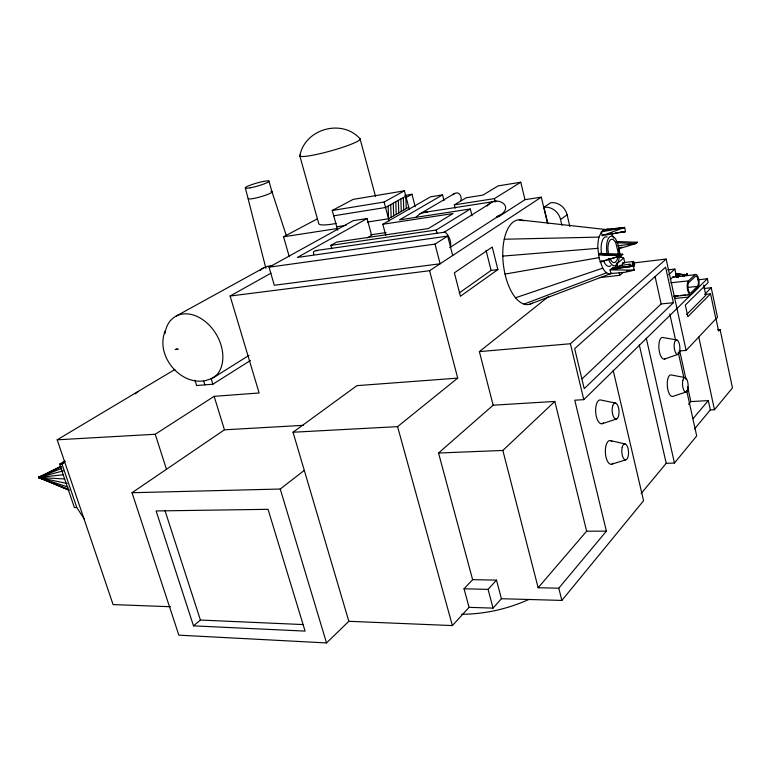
<?xml version="1.0" encoding="UTF-8"?>
<svg xmlns="http://www.w3.org/2000/svg" width="771" height="771" viewBox="0 0 771 771"><rect width="100%" height="100%" fill="white"/><g stroke="black" fill="none" stroke-linecap="round" stroke-linejoin="round"><path stroke-width="1.16" d="M678.229 276.616L678.239 275.883M678.335 276.654L678.326 275.835M678.422 276.606L678.326 275.218A9.474 1.272 38.4 0 0 675.627 273.724M460.923 200.653C462.205 196.846 459.217 190.909 454.697 193.444L419.993 213.818L416.099 216.998M678.403 275.324L678.307 275.941M165.351 330.586C153.072 359.228 189.184 395.147 216.073 375.66A36.121 26.127 59.1 0 0 205.693 321.883A36.121 26.127 59.1 0 0 164.975 333.554M611.856 273.146L610.613 273.695A22.311 9.387 83.4 0 1 602.749 268.154L599.154 258.391L597.853 248.339A22.311 9.387 83.4 0 1 598.99 237.111L601.621 231.512L605.274 229.459L519.153 219.841M675.704 275.951L676.196 276.828L675.656 275.97A7.093 0.964 38.5 0 1 676.678 276.307L677.054 277.136L676.659 276.413A6.987 1.002 38.9 0 1 677.699 276.991M303.543 425.322L224.448 429.813L132.034 492.717L178.843 635.159L326.528 642.927L348.829 621.301L452.384 625.58L469.067 607.346L493.074 608.117L501.429 598.72L561.876 600.416L643.563 500.745L613.157 370.234M641.115 493.556L666.211 463.323L674.452 463.053L696.685 435.933L686.691 390.589M694.469 429.013L710.322 409.921L714.476 409.7L732.45 387.9L720.075 329.487L717.705 329.689M538.139 587.733L586.635 531.2L554.831 401.431L502.846 450.447L538.139 587.733L558.782 588.206L606.392 531.142L574.78 400.207L583.801 399.657L707.344 278.784L708.144 282.552L685.323 305.056L687.848 316.708L710.534 293.818L715.854 318.895L686.132 350.42L679.145 350.969M693.119 418.576L708.298 400.592L710.322 409.921M688.542 404.274L690.864 401.595L708.298 400.592M675.772 273.984L685.689 275.006M469.067 607.346L464.036 588.793L488.072 589.372L496.505 580.129L501.429 598.72M720.075 329.487L718.62 331.077L716.047 318.963L717.522 317.401L711.238 287.737L704.087 288.489M464.036 588.793L472.623 579.657L496.505 580.129M487.156 206.088C494.915 194.302 515.683 205.886 499.82 215.254L449.869 247.568L450.437 247.154C451.633 241.901 449.194 235.589 445.156 232.1L315.551 250.614L313.45 251.789L313.739 254.459M686.643 314.549L705.822 295.293L703.663 285.145M705.455 293.51L711.238 287.737M687.877 294.686L691.414 294.32L697.822 288.055A7.055 2.631 84.1 0 0 698.699 279.169A7.055 2.631 84.1 0 0 694.97 274.727L672.717 277.194L670.23 279.488M697.466 286.388L691.057 292.643A5.349 2.014 84.2 0 1 688.195 289.308A5.349 2.014 84.2 0 1 688.879 282.552L695.326 276.394A5.291 1.976 84.1 0 1 698.121 279.719A5.291 1.976 84.1 0 1 697.466 286.388L687.905 287.4M673.401 302.714L584.225 388.661L574.665 348.675L665.614 267.161L673.401 302.714L661.152 303.947L582.076 378.85M674.259 297.837L676.697 295.505M670.818 282.793L688.513 280.866L694.97 274.727M668.669 274.736L674.866 269.079L676.639 277.242M472.623 579.657L438.545 453.02L493.141 405.199L479.379 351.615L570.405 343.75L666.144 259.075L686.132 350.42M65.227 461.26L62.008 464.065L59.608 464.161L74.392 507.578L76.792 507.53L84.424 519.259M135.301 393.827L137.999 391.523M600.108 277.56L619.749 275.305L623.064 272.491M193.502 625.85L305.085 631.112L268.048 509.323L156.127 510.951L193.502 625.85L200.412 620.057L303.292 624.577M624.78 262.747L623.72 258.102L617.079 263.595L617.879 267.113M616.125 241.535L637.501 242.258L635.979 243.511L618.438 248.908M600.156 261.995L621.137 255.693L622.727 254.391L599.925 253.389L598.421 254.594L621.137 255.693L600.156 261.995L601.631 260.81M348.829 621.301L293.038 432.242L397.585 426.633L457.714 378.108L429.592 270.717L541.309 197.164L547.391 222.684M479.379 351.615L548.586 296.507M443.845 232.466L491.175 202.802M132.034 492.717L280.259 489.026L304.294 470.387M603.703 234.519L602.218 235.656L601.351 231.917L624.597 227.455L625.532 231.608L602.218 235.656L624.597 227.455L604.319 229.642M293.038 432.242L356.925 385.654L457.714 378.108M610.834 265.677L610.247 266.101A14.88 6.264 83.4 0 1 603.442 260.704M497.873 269.571L460.422 296.257L454.389 272.809L492.255 247.048L497.873 269.571L491.088 270.409L459.237 292.951M561.914 225.238L560.556 219.465L567.119 214.839A14.572 12.934 54.6 0 0 550.629 202.783L543.95 207.283L547.863 223.677M453.078 194.552L454.697 193.444M541.309 197.164L524.984 199.67L498.876 216.584L496.514 216.94M170.43 606.729L113.096 604.589L57.179 439.807L155.231 434.256L214.145 396.342L259.123 392.979L230.115 296.035L270.978 273.165M194.938 380.199L196.595 385.529L212.883 384.209L250.459 360.471M435.008 244.089L440.125 263.778L274.303 285.27L269.05 267.19L435.008 244.089L447.681 236.08L452.683 255.509M248.946 355.421L211.283 378.995L212.883 384.209M455.179 208.18L454.331 204.874L494.433 198.61L520.772 182.226L524.984 199.67M64.032 462.812L62.008 464.065L76.792 507.53M59.608 464.161L64.668 461.039M331.79 248.734L330.855 245.39L436.213 230.018L470.31 208.999L472.025 215.822M676.678 276.317L676.957 277.223M454.331 204.874L466.195 197.761L483.003 195.092L498.105 185.898L520.772 182.226M57.179 439.807L174.901 369.482M367.497 237.786L371.622 235.396L367.063 218.53L353.147 220.699L269.05 267.19M443.99 200.489L442.554 194.89L399.542 219.851L470.31 208.999M385.751 235.203L382.821 224.255L430.546 196.836L442.554 194.89M367.372 222.038L388.574 218.762L408.726 207.235M330.855 245.39L336.763 242.046L428.358 228.573L453.011 213.557L382.821 224.255M367.063 218.53L297.404 257.447L447.681 236.08M405.671 197.79L411.965 194.263L415.212 206.705M176.328 315.994L263.817 267.816M337.698 230.211L332.243 210.483L384.103 202.021L404.418 190.822L409.334 209.529M675.994 275.806A9.474 1.272 38.4 0 0 677.343 277.146L677.256 277.165A9.57 1.291 38.4 0 1 675.868 275.835M289.154 256.338L283.555 236.793L317.517 218.762M332.243 210.483L353.176 199.381L404.418 190.822M685.853 274.881L683.106 276.278L685.535 274.765M683.087 276.297L685.911 275.006M60.861 466.33L38.55 477.461L69.168 490.366M683.251 276.278L685.997 274.91M60.042 466.898L38.55 477.461L68.388 489.73M683.135 276.182L686.065 274.833M61.468 466.754L38.55 477.461L69.043 489.527M55.955 469.529L38.55 477.461L50.838 482.048M528.935 599.395C507.944 608.945 484.872 614.13 461.8 614.275M497.305 216.304L499.82 215.254M419.993 213.818L425.033 212.247L496.351 201.192M45.132 474.83L38.55 477.461L68.108 487.089M61.902 468.354L38.55 477.461L45.431 479.639M524.001 304.102L606.613 272.77M529.6 304.256L610.613 273.695M664.477 359.074L677.854 354.4M515.548 297.779L602.749 268.154M686.142 391.996L672.804 396.41A10.833 4.25 85.6 0 1 667.31 385.587A10.833 4.25 85.6 0 1 671.512 375.014L685.265 377.636M41.913 476.353L38.55 477.461L43.215 478.618M602.238 423.693L616.521 418.99M618.776 248.079L622.081 247.057M628.693 244.995L631.998 243.973M635.294 242.942L637.501 242.258M611.846 464.161L626.081 459.747M620.51 255.066L622.727 254.391L598.421 254.594L621.137 255.693M63.328 470.85L38.55 477.461L67.125 483.475M42.01 476.594L38.55 477.461L40.892 477.856M505.024 274.09L598.98 257.659M40.892 477.066L38.55 477.461L40.911 477.663M404.842 195.439L411.965 194.263M333.718 215.813L385.567 207.495L405.825 196.191L406.259 208.642M336.754 226.78L346.169 225.325M283.555 236.793L336.879 228.592M370.832 234.818L386.126 232.553M626.293 271.267L628.548 270.939M630.813 270.621L634.205 270.139L633.29 266.101L612.974 267.46L610.063 269.869L610.911 273.56L625.108 272.269L634.205 270.139L610.063 269.869L633.29 266.101L611.519 268.665M602.758 230.404L624.597 227.455M610.593 233.594L612.887 233.295M615.191 232.987L625.532 231.608L620.742 232.023M617.744 245.833L635.979 243.511L617.051 242.769M230.115 296.035L429.592 270.717M619.267 254.815L622.727 254.391M623.122 262.699L633.242 261.485M634.148 262.882L666.144 259.075M619.788 265.465L629.946 264.26M667.696 269.898L674.866 269.079M63.299 474.743L38.55 477.461L64.61 478.974M697.794 279.825L707.344 278.784M673.738 296.141L678.451 295.65M680.812 295.409L685.525 294.927M674.24 296.382L690.758 294.686M704.578 294.435L710.534 293.818M674.615 298.493L688.657 297.057M40.94 477.259L38.55 477.461L40.94 477.471M502.779 256.097L597.853 248.339M493.141 405.199L554.831 401.431M438.545 453.02L502.846 450.447M504.234 239.232L598.99 237.111M425.033 212.247L427.568 212.218M586.635 531.2L606.392 531.142M686.421 275.565L685.727 275.093M315.551 250.614L317.334 250.7M606.941 229.035L609.263 229.353M676.977 339.972L663.176 337.563A10.9 4.308 85.1 0 0 659.012 349.35A10.9 4.308 85.1 0 0 665.518 358.409M615.605 403.098L600.898 400.024A11.97 5.185 86.1 0 0 595.8 413.478A11.97 5.185 86.1 0 0 603.5 422.855M610.497 440.617L625.165 443.951M53.064 482.887L56.418 484.13M618.419 256.059L623.72 258.102M676.022 273.763L676.225 273.878A9.599 1.291 38.4 0 1 680.263 276.413M676.003 273.792L676.225 273.927A9.483 1.272 38.4 0 1 680.263 276.442M375.496 196.364L360.047 138.741C341.784 118.32 304.574 128.988 299.832 155.954L318.799 223.802A30.994 5.011 -15.5 0 0 336.089 223.445M685.612 274.929L675.618 273.811L685.371 274.717M613.668 238.075L612.974 236.495A22.311 9.387 83.4 0 0 611.817 234.403M676.36 275.401L676.581 276.375A6.987 0.973 39.1 0 0 675.791 276.047M271.932 191.622L286.398 235.83M164.907 510.335L200.412 620.057M155.231 434.256L166.469 469.279M203.766 381.288L204.864 384.854M214.145 396.342L224.448 429.813M280.259 489.026L326.528 642.927M245.38 188.095L265.928 268.433M268.886 180.992L272.047 192.037M397.585 426.633L452.384 625.58M488.072 589.372L493.074 608.117M384.103 202.021L389.143 220.92M436.213 230.018L437.07 233.353M558.782 588.206L561.876 600.416M486.019 250.209L491.088 270.409M494.433 198.61L495.261 201.973M570.405 343.75L583.801 399.657M567.119 214.839L569.846 226.472M619.219 272.963L619.749 275.305M646.281 338.17L674.452 463.053M618.66 248.195L620.703 257.196M639.284 344.81L666.211 463.323M669.806 313.942L675.685 340.628M678.239 352.231L683.877 377.8M655.09 276.567L661.152 303.947M679.617 350.477L686.007 379.525M687.549 386.493L690.864 401.595M698.777 337.014L714.476 409.7M676.446 275.42L676.157 273.869A9.483 1.272 38.4 0 0 675.618 273.618M676.186 274.592L676.61 276.278L676.032 273.936A9.57 1.291 38.4 0 1 678.278 275.295M608.541 254.112L607.943 249.226A11.767 4.915 83.4 0 1 608.907 242.161L609.369 241.169A11.767 4.915 83.4 0 1 611.788 239.261L612.492 239.338A11.767 4.915 83.4 0 1 615.836 242.942L618.014 251.866A11.767 4.915 83.4 0 1 618.024 255.028M403.339 197.578L403.773 210.069M400.843 198.976L401.277 211.495M398.337 200.373L398.761 212.931M395.812 201.78L396.236 214.377M393.268 203.197L393.692 215.832M390.714 204.623L391.138 217.297M388.15 206.059L388.574 218.762M360.047 138.741A31.37 3.585 -15.6 0 1 328.745 151.473A31.37 3.585 -15.6 0 1 300.324 154.855M672.717 277.194A6.997 2.698 84.1 0 1 674.095 276.982M691.414 294.32A7.132 2.689 84.2 0 1 687.597 289.877A7.132 2.689 84.2 0 1 688.513 280.866M532.241 303.109A42.607 19.979 83.3 0 1 503.569 266.062A42.607 19.979 83.3 0 1 521.032 219.995M521.977 220.207A42.607 19.979 83.3 0 1 523.875 220.891M616.684 262.978A22.311 9.387 83.4 0 1 615.75 267.036M609.909 258.449A11.767 4.915 83.4 0 0 613.928 262.66L615.258 262.323L616.906 260.203A11.767 4.915 83.4 0 0 617.879 256.512M601.428 253.061A14.88 6.264 83.4 0 1 603.809 238.008L604.58 237.333A14.88 6.264 83.4 0 1 607.163 237.005M608.232 258.314A14.919 6.235 83.4 0 0 615.653 265.465L616.434 264.896A14.919 6.235 83.4 0 0 619.306 256.579M607.22 254.44A14.919 6.235 83.4 0 1 609.225 237.295L609.996 236.62A14.919 6.235 83.4 0 1 619.392 254.632M543.95 207.283A14.697 13.001 54.6 0 1 560.556 219.465M260.097 270.293A33.317 25.549 59.4 0 1 272.597 265.6M271.016 191.459A12.346 1.638 -16 0 1 262.111 196.345A12.346 1.638 -16 0 1 248.407 198.32M613.07 463.255A11.902 5.098 86.8 0 1 605.389 452.76A11.902 5.098 86.8 0 1 611.817 441.349M622.322 265.378A2.602 1.07 83.7 0 1 622.737 262.93A2.602 1.07 83.7 0 1 623.961 263.403M619.007 266.882A2.612 1.089 83.7 0 1 620.366 265.744M629.175 267.007A2.621 1.07 83.8 0 1 629.811 264.299A2.621 1.07 83.8 0 1 631.189 266.062M629.753 266.332A1.195 0.492 83.8 0 1 630.167 265.687A1.195 0.492 83.8 0 1 630.668 266.496M677.767 276.885A7.141 0.964 38.4 0 0 675.704 275.931A7.517 0.983 37.8 0 1 678.287 277.242M675.897 275.883A7.247 0.983 38.4 0 1 678.345 277.184M677.362 277.04A9.599 1.291 38.4 0 1 675.994 275.681M675.579 273.483A9.628 1.291 38.4 0 1 678.364 275.054M176.617 349.128L175.19 349.533L178.207 349.224L176.617 349.128M687.481 274.264L686.527 273.474L687.481 274.254M250.247 187.806A12.375 1.552 -15.9 0 0 268.992 181.378A12.375 1.552 -15.9 0 0 252.204 184.481A12.375 1.552 -15.9 0 0 250.247 187.806M612.608 406.221A8.038 3.412 86.1 0 0 615.624 419.01A8.038 3.412 86.1 0 0 618.573 407.917A8.038 3.412 86.1 0 0 612.608 406.221M674.49 342.555A7.305 2.833 85.1 0 0 677.102 354.342A7.305 2.833 85.1 0 0 679.492 344.56A7.305 2.833 85.1 0 0 674.49 342.555M682.827 380.354A7.257 2.795 85.6 0 0 685.409 391.976A7.257 2.795 85.6 0 0 687.742 382.079A7.257 2.795 85.6 0 0 682.827 380.354M622.226 447.219A7.989 3.354 86.8 0 0 625.204 459.815A7.989 3.354 86.8 0 0 628.076 448.597A7.989 3.354 86.8 0 0 622.226 447.219M632.461 262.863A2.612 1.06 83.7 0 0 633.791 266.689A2.612 1.06 83.7 0 0 634.292 262.709A2.612 1.06 83.7 0 0 632.461 262.863M633.039 263.528A1.185 0.482 83.7 0 0 633.637 265.272A1.185 0.482 83.7 0 0 633.868 263.46A1.185 0.482 83.7 0 0 633.039 263.528"/></g></svg>
